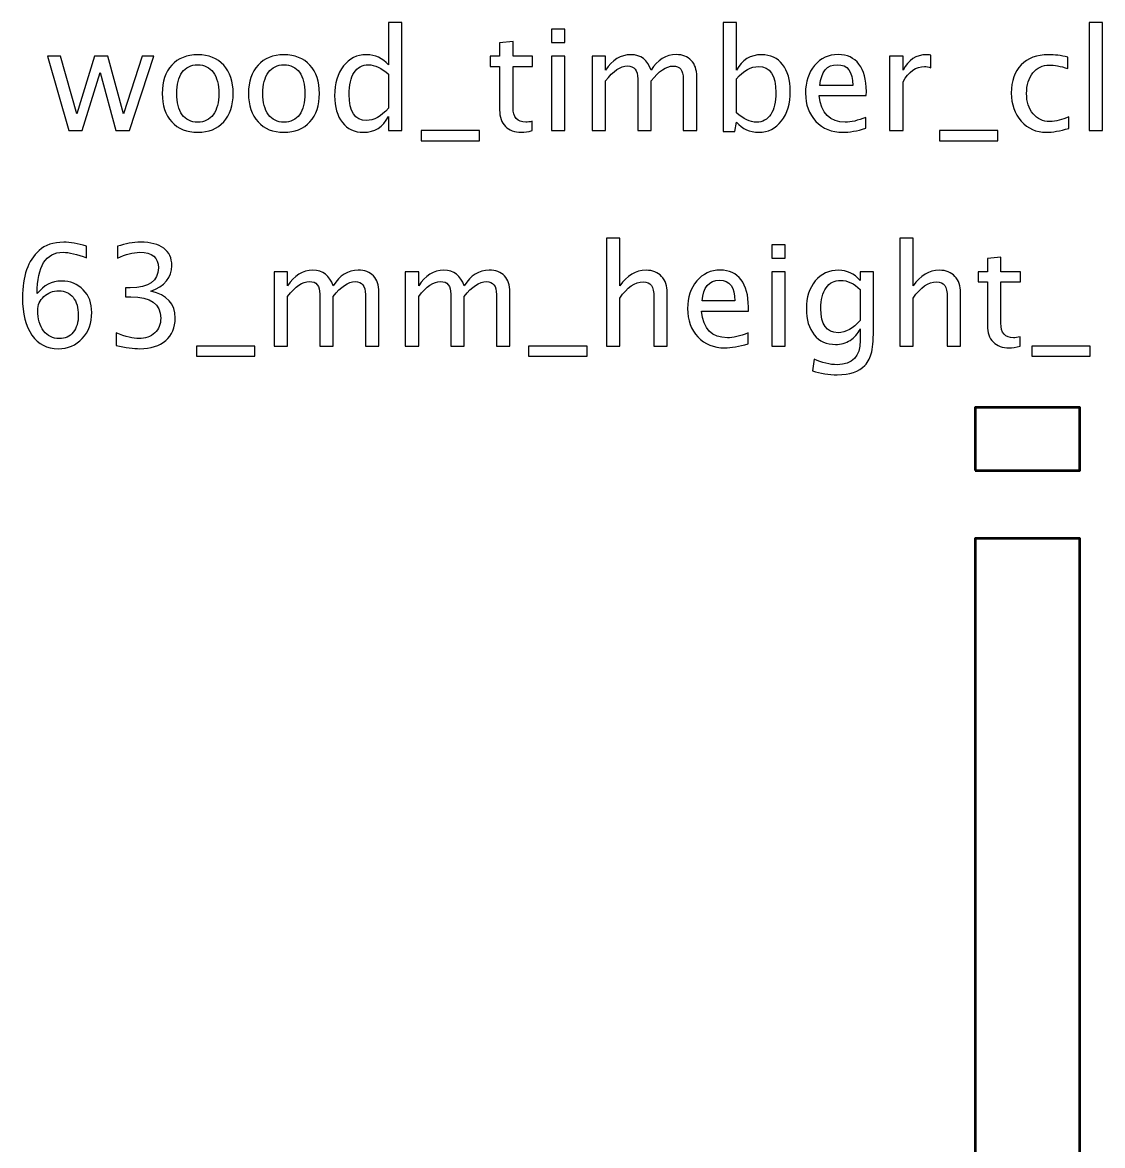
# Model space of a CAD drawing. Header units: centimetres. Extents: x -67 to 67, y -124 to 147.
# Drawn here: x -66.9 to -1.7, y 79.4 to 147.2 of the extents above; entities that cross this region are included whole.
import ezdxf

# ---------------------------------------------------------------- set-up
doc = ezdxf.new("R2010")
doc.units = ezdxf.units.CM
doc.header["$MEASUREMENT"] = 0
doc.layers.add('Layer 1', color=7, linetype='Continuous')

msp = doc.modelspace()

# ---------------------------------------------------------------- linework, layer by layer
at = {"layer": 'Layer 1', "lineweight": 53}
for points in [[(-9.375, 120.15), (-3.075, 120.15), (-3.075, 123.95), (-9.375, 123.95), (-9.375, 120.15)], [(-9.375, -123.95), (-3.075, -123.95), (-3.075, 116.05), (-9.375, 116.05), (-9.375, -123.95)]]:
    msp.add_lwpolyline(points, close=True, dxfattribs=at)
at = {"layer": 'Layer 1'}
for points, knots in [([(-44.78427, 140.67044), (-44.78427, 140.67044), (-44.78427, 141.51287), (-44.78427, 141.51287), (-44.78427, 141.51287), (-45.11588, 140.88352), (-45.61541, 140.56884), (-46.28287, 140.56884), (-46.28287, 140.56884), (-46.82473, 140.56884), (-47.25089, 140.76498), (-47.56133, 141.15868), (-47.56133, 141.15868), (-47.87178, 141.55238), (-48.027, 142.09002), (-48.027, 142.77159), (-48.027, 142.77159), (-48.027, 143.51665), (-47.85061, 144.11637), (-47.49924, 144.57075), (-47.49924, 144.57075), (-47.14647, 145.02372), (-46.68362, 145.25091), (-46.1093, 145.25091), (-46.1093, 145.25091), (-45.57731, 145.25091), (-45.13422, 145.04771), (-44.78427, 144.6399), (-44.78427, 144.6399), (-44.78427, 144.6399), (-44.78427, 147.19824), (-44.78427, 147.19824), (-44.78427, 147.19824), (-44.78427, 147.19824), (-43.97146, 147.19824), (-43.97146, 147.19824), (-43.97146, 147.19824), (-43.97146, 147.19824), (-43.97146, 140.67044), (-43.97146, 140.67044), (-43.97146, 140.67044), (-43.97146, 140.67044), (-44.78427, 140.67044), (-44.78427, 140.67044)], [0, 0, 0, 0, 0.08333333, 0.08333333, 0.08333333, 0.08333333, 0.16666667, 0.16666667, 0.16666667, 0.16666667, 0.25, 0.25, 0.25, 0.25, 0.33333333, 0.33333333, 0.33333333, 0.33333333, 0.41666667, 0.41666667, 0.41666667, 0.41666667, 0.5, 0.5, 0.5, 0.5, 0.58333333, 0.58333333, 0.58333333, 0.58333333, 0.66666667, 0.66666667, 0.66666667, 0.66666667, 0.75, 0.75, 0.75, 0.75, 0.83333333, 0.83333333, 0.83333333, 0.83333333, 1, 1, 1, 1]), ([(-24.59125, 140.61964), (-24.59125, 140.61964), (-24.59125, 147.19824), (-24.59125, 147.19824), (-24.59125, 147.19824), (-24.59125, 147.19824), (-23.77845, 147.19824), (-23.77845, 147.19824), (-23.77845, 147.19824), (-23.77845, 147.19824), (-23.77845, 144.3097), (-23.77845, 144.3097), (-23.77845, 144.3097), (-23.44543, 144.93764), (-22.94448, 145.25091), (-22.27703, 145.25091), (-22.27703, 145.25091), (-21.73657, 145.25091), (-21.31183, 145.05476), (-21.00138, 144.66106), (-21.00138, 144.66106), (-20.69094, 144.26736), (-20.53571, 143.72973), (-20.53571, 143.04816), (-20.53571, 143.04816), (-20.53571, 142.30592), (-20.7121, 141.7062), (-21.06347, 141.25182), (-21.06347, 141.25182), (-21.41484, 140.79603), (-21.87768, 140.56884), (-22.45059, 140.56884), (-22.45059, 140.56884), (-22.98258, 140.56884), (-23.42567, 140.77204), (-23.77845, 141.17985), (-23.77845, 141.17985), (-23.77845, 141.17985), (-23.87723, 140.61964), (-23.87723, 140.61964), (-23.87723, 140.61964), (-23.87723, 140.61964), (-24.59125, 140.61964), (-24.59125, 140.61964)], [0, 0, 0, 0, 0.08333333, 0.08333333, 0.08333333, 0.08333333, 0.16666667, 0.16666667, 0.16666667, 0.16666667, 0.25, 0.25, 0.25, 0.25, 0.33333333, 0.33333333, 0.33333333, 0.33333333, 0.41666667, 0.41666667, 0.41666667, 0.41666667, 0.5, 0.5, 0.5, 0.5, 0.58333333, 0.58333333, 0.58333333, 0.58333333, 0.66666667, 0.66666667, 0.66666667, 0.66666667, 0.75, 0.75, 0.75, 0.75, 0.83333333, 0.83333333, 0.83333333, 0.83333333, 1, 1, 1, 1]), ([(-2.51157, 140.67044), (-2.51157, 140.67044), (-2.51157, 147.19824), (-2.51157, 147.19824), (-2.51157, 147.19824), (-2.51157, 147.19824), (-1.69877, 147.19824), (-1.69877, 147.19824), (-1.69877, 147.19824), (-1.69877, 147.19824), (-1.69877, 140.67044), (-1.69877, 140.67044), (-1.69877, 140.67044), (-1.69877, 140.67044), (-2.51157, 140.67044), (-2.51157, 140.67044)], [0, 0, 0, 0, 0.2, 0.2, 0.2, 0.2, 0.4, 0.4, 0.4, 0.4, 0.6, 0.6, 0.6, 0.6, 1, 1, 1, 1]), ([(-34.94317, 145.97904), (-34.94317, 145.97904), (-34.94317, 146.79184), (-34.94317, 146.79184), (-34.94317, 146.79184), (-34.94317, 146.79184), (-34.13037, 146.79184), (-34.13037, 146.79184), (-34.13037, 146.79184), (-34.13037, 146.79184), (-34.13037, 145.97904), (-34.13037, 145.97904), (-34.13037, 145.97904), (-34.13037, 145.97904), (-34.94317, 145.97904), (-34.94317, 145.97904)], [0, 0, 0, 0, 0.2, 0.2, 0.2, 0.2, 0.4, 0.4, 0.4, 0.4, 0.6, 0.6, 0.6, 0.6, 1, 1, 1, 1]), ([(-36.1031, 140.67185), (-36.35428, 140.60271), (-36.573, 140.56884), (-36.75785, 140.56884), (-36.75785, 140.56884), (-37.17272, 140.56884), (-37.49587, 140.68737), (-37.72729, 140.92444), (-37.72729, 140.92444), (-37.96012, 141.16151), (-38.07583, 141.4903), (-38.07583, 141.91222), (-38.07583, 141.91222), (-38.07583, 141.91222), (-38.07583, 144.54817), (-38.07583, 144.54817), (-38.07583, 144.54817), (-38.07583, 144.54817), (-38.63746, 144.54817), (-38.63746, 144.54817), (-38.63746, 144.54817), (-38.63746, 144.54817), (-38.63746, 145.15778), (-38.63746, 145.15778), (-38.63746, 145.15778), (-38.63746, 145.15778), (-38.07583, 145.15778), (-38.07583, 145.15778), (-38.07583, 145.15778), (-38.07583, 145.15778), (-38.07583, 145.96916), (-38.07583, 145.96916), (-38.07583, 145.96916), (-38.07583, 145.96916), (-37.26303, 146.04678), (-37.26303, 146.04678), (-37.26303, 146.04678), (-37.26303, 146.04678), (-37.26303, 145.15778), (-37.26303, 145.15778), (-37.26303, 145.15778), (-37.26303, 145.15778), (-36.08617, 145.15778), (-36.08617, 145.15778), (-36.08617, 145.15778), (-36.08617, 145.15778), (-36.08617, 144.54817), (-36.08617, 144.54817), (-36.08617, 144.54817), (-36.08617, 144.54817), (-37.26303, 144.54817), (-37.26303, 144.54817), (-37.26303, 144.54817), (-37.26303, 144.54817), (-37.26303, 142.05897), (-37.26303, 142.05897), (-37.26303, 142.05897), (-37.26303, 141.47195), (-37.00762, 141.17844), (-36.49821, 141.17844), (-36.49821, 141.17844), (-36.38955, 141.17844), (-36.25832, 141.19678), (-36.1031, 141.23206), (-36.1031, 141.23206), (-36.1031, 141.23206), (-36.1031, 140.67185), (-36.1031, 140.67185)], [0, 0, 0, 0, 0.05555556, 0.05555556, 0.05555556, 0.05555556, 0.11111111, 0.11111111, 0.11111111, 0.11111111, 0.16666667, 0.16666667, 0.16666667, 0.16666667, 0.22222222, 0.22222222, 0.22222222, 0.22222222, 0.27777778, 0.27777778, 0.27777778, 0.27777778, 0.33333333, 0.33333333, 0.33333333, 0.33333333, 0.38888889, 0.38888889, 0.38888889, 0.38888889, 0.44444444, 0.44444444, 0.44444444, 0.44444444, 0.5, 0.5, 0.5, 0.5, 0.55555556, 0.55555556, 0.55555556, 0.55555556, 0.61111111, 0.61111111, 0.61111111, 0.61111111, 0.66666667, 0.66666667, 0.66666667, 0.66666667, 0.72222222, 0.72222222, 0.72222222, 0.72222222, 0.77777778, 0.77777778, 0.77777778, 0.77777778, 0.83333333, 0.83333333, 0.83333333, 0.83333333, 0.88888889, 0.88888889, 0.88888889, 0.88888889, 1, 1, 1, 1]), ([(-64.07276, 140.67044), (-64.07276, 140.67044), (-65.35969, 145.15778), (-65.35969, 145.15778), (-65.35969, 145.15778), (-65.35969, 145.15778), (-64.56665, 145.15778), (-64.56665, 145.15778), (-64.56665, 145.15778), (-64.56665, 145.15778), (-63.58028, 141.67374), (-63.58028, 141.67374), (-63.58028, 141.67374), (-63.58028, 141.67374), (-62.5163, 145.15778), (-62.5163, 145.15778), (-62.5163, 145.15778), (-62.5163, 145.15778), (-61.7035, 145.15778), (-61.7035, 145.15778), (-61.7035, 145.15778), (-61.7035, 145.15778), (-60.76793, 141.67938), (-60.76793, 141.67938), (-60.76793, 141.67938), (-60.76793, 141.67938), (-59.63622, 145.15778), (-59.63622, 145.15778), (-59.63622, 145.15778), (-59.63622, 145.15778), (-58.94195, 145.15778), (-58.94195, 145.15778), (-58.94195, 145.15778), (-58.94195, 145.15778), (-60.40669, 140.67044), (-60.40669, 140.67044), (-60.40669, 140.67044), (-60.40669, 140.67044), (-61.21949, 140.67044), (-61.21949, 140.67044), (-61.21949, 140.67044), (-61.21949, 140.67044), (-62.18187, 144.17), (-62.18187, 144.17), (-62.18187, 144.17), (-62.18187, 144.17), (-63.25996, 140.67044), (-63.25996, 140.67044), (-63.25996, 140.67044), (-63.25996, 140.67044), (-64.07276, 140.67044), (-64.07276, 140.67044)], [0, 0, 0, 0, 0.07142857, 0.07142857, 0.07142857, 0.07142857, 0.14285714, 0.14285714, 0.14285714, 0.14285714, 0.21428571, 0.21428571, 0.21428571, 0.21428571, 0.28571429, 0.28571429, 0.28571429, 0.28571429, 0.35714286, 0.35714286, 0.35714286, 0.35714286, 0.42857143, 0.42857143, 0.42857143, 0.42857143, 0.5, 0.5, 0.5, 0.5, 0.57142857, 0.57142857, 0.57142857, 0.57142857, 0.64285714, 0.64285714, 0.64285714, 0.64285714, 0.71428571, 0.71428571, 0.71428571, 0.71428571, 0.78571429, 0.78571429, 0.78571429, 0.78571429, 0.85714286, 0.85714286, 0.85714286, 0.85714286, 1, 1, 1, 1]), ([(-56.28765, 140.56884), (-56.94664, 140.56884), (-57.46875, 140.7791), (-57.85258, 141.19961), (-57.85258, 141.19961), (-58.23781, 141.62012), (-58.42972, 142.19162), (-58.42972, 142.9127), (-58.42972, 142.9127), (-58.42972, 143.63236), (-58.23781, 144.20245), (-57.85258, 144.62155), (-57.85258, 144.62155), (-57.46875, 145.04065), (-56.94664, 145.25091), (-56.28765, 145.25091), (-56.28765, 145.25091), (-55.62866, 145.25091), (-55.10655, 145.04065), (-54.72273, 144.62155), (-54.72273, 144.62155), (-54.3375, 144.20245), (-54.14558, 143.63236), (-54.14558, 142.9127), (-54.14558, 142.9127), (-54.14558, 142.19162), (-54.3375, 141.62012), (-54.72273, 141.19961), (-54.72273, 141.19961), (-55.10655, 140.7791), (-55.62866, 140.56884), (-56.28765, 140.56884)], [0, 0, 0, 0, 0.11111111, 0.11111111, 0.11111111, 0.11111111, 0.22222222, 0.22222222, 0.22222222, 0.22222222, 0.33333333, 0.33333333, 0.33333333, 0.33333333, 0.44444444, 0.44444444, 0.44444444, 0.44444444, 0.55555556, 0.55555556, 0.55555556, 0.55555556, 0.66666667, 0.66666667, 0.66666667, 0.66666667, 0.77777778, 0.77777778, 0.77777778, 0.77777778, 1, 1, 1, 1]), ([(-51.08629, 140.56884), (-51.74528, 140.56884), (-52.26739, 140.7791), (-52.65122, 141.19961), (-52.65122, 141.19961), (-53.03645, 141.62012), (-53.22836, 142.19162), (-53.22836, 142.9127), (-53.22836, 142.9127), (-53.22836, 143.63236), (-53.03645, 144.20245), (-52.65122, 144.62155), (-52.65122, 144.62155), (-52.26739, 145.04065), (-51.74528, 145.25091), (-51.08629, 145.25091), (-51.08629, 145.25091), (-50.4273, 145.25091), (-49.90519, 145.04065), (-49.52137, 144.62155), (-49.52137, 144.62155), (-49.13614, 144.20245), (-48.94422, 143.63236), (-48.94422, 142.9127), (-48.94422, 142.9127), (-48.94422, 142.19162), (-49.13614, 141.62012), (-49.52137, 141.19961), (-49.52137, 141.19961), (-49.90519, 140.7791), (-50.4273, 140.56884), (-51.08629, 140.56884)], [0, 0, 0, 0, 0.11111111, 0.11111111, 0.11111111, 0.11111111, 0.22222222, 0.22222222, 0.22222222, 0.22222222, 0.33333333, 0.33333333, 0.33333333, 0.33333333, 0.44444444, 0.44444444, 0.44444444, 0.44444444, 0.55555556, 0.55555556, 0.55555556, 0.55555556, 0.66666667, 0.66666667, 0.66666667, 0.66666667, 0.77777778, 0.77777778, 0.77777778, 0.77777778, 1, 1, 1, 1]), ([(-34.94317, 140.67044), (-34.94317, 140.67044), (-34.94317, 145.15778), (-34.94317, 145.15778), (-34.94317, 145.15778), (-34.94317, 145.15778), (-34.13037, 145.15778), (-34.13037, 145.15778), (-34.13037, 145.15778), (-34.13037, 145.15778), (-34.13037, 140.67044), (-34.13037, 140.67044), (-34.13037, 140.67044), (-34.13037, 140.67044), (-34.94317, 140.67044), (-34.94317, 140.67044)], [0, 0, 0, 0, 0.2, 0.2, 0.2, 0.2, 0.4, 0.4, 0.4, 0.4, 0.6, 0.6, 0.6, 0.6, 1, 1, 1, 1]), ([(-32.4963, 140.67044), (-32.4963, 140.67044), (-32.4963, 145.15778), (-32.4963, 145.15778), (-32.4963, 145.15778), (-32.4963, 145.15778), (-31.6835, 145.15778), (-31.6835, 145.15778), (-31.6835, 145.15778), (-31.6835, 145.15778), (-31.6835, 144.3097), (-31.6835, 144.3097), (-31.6835, 144.3097), (-31.28698, 144.93764), (-30.77898, 145.25091), (-30.15668, 145.25091), (-30.15668, 145.25091), (-29.55695, 145.25091), (-29.14914, 144.93764), (-28.93183, 144.3097), (-28.93183, 144.3097), (-28.5466, 144.94329), (-28.04424, 145.25938), (-27.42759, 145.25938), (-27.42759, 145.25938), (-27.03389, 145.25938), (-26.72768, 145.14366), (-26.50895, 144.91083), (-26.50895, 144.91083), (-26.29023, 144.678), (-26.18016, 144.35203), (-26.18016, 143.93293), (-26.18016, 143.93293), (-26.18016, 143.93293), (-26.18016, 140.67044), (-26.18016, 140.67044), (-26.18016, 140.67044), (-26.18016, 140.67044), (-26.99296, 140.67044), (-26.99296, 140.67044), (-26.99296, 140.67044), (-26.99296, 140.67044), (-26.99296, 143.79887), (-26.99296, 143.79887), (-26.99296, 143.79887), (-26.99296, 144.3097), (-27.19616, 144.56511), (-27.60256, 144.56511), (-27.60256, 144.56511), (-28.02449, 144.56511), (-28.46758, 144.26736), (-28.93183, 143.67046), (-28.93183, 143.67046), (-28.93183, 143.67046), (-28.93183, 140.67044), (-28.93183, 140.67044), (-28.93183, 140.67044), (-28.93183, 140.67044), (-29.74463, 140.67044), (-29.74463, 140.67044), (-29.74463, 140.67044), (-29.74463, 140.67044), (-29.74463, 143.8017), (-29.74463, 143.8017), (-29.74463, 143.8017), (-29.74463, 144.31675), (-29.95065, 144.57357), (-30.36411, 144.57357), (-30.36411, 144.57357), (-30.77474, 144.57357), (-31.21501, 144.27442), (-31.6835, 143.6747), (-31.6835, 143.6747), (-31.6835, 143.6747), (-31.6835, 140.67044), (-31.6835, 140.67044), (-31.6835, 140.67044), (-31.6835, 140.67044), (-32.4963, 140.67044), (-32.4963, 140.67044)], [0, 0, 0, 0, 0.04761905, 0.04761905, 0.04761905, 0.04761905, 0.0952381, 0.0952381, 0.0952381, 0.0952381, 0.14285714, 0.14285714, 0.14285714, 0.14285714, 0.19047619, 0.19047619, 0.19047619, 0.19047619, 0.23809524, 0.23809524, 0.23809524, 0.23809524, 0.28571429, 0.28571429, 0.28571429, 0.28571429, 0.33333333, 0.33333333, 0.33333333, 0.33333333, 0.38095238, 0.38095238, 0.38095238, 0.38095238, 0.42857143, 0.42857143, 0.42857143, 0.42857143, 0.47619048, 0.47619048, 0.47619048, 0.47619048, 0.52380952, 0.52380952, 0.52380952, 0.52380952, 0.57142857, 0.57142857, 0.57142857, 0.57142857, 0.61904762, 0.61904762, 0.61904762, 0.61904762, 0.66666667, 0.66666667, 0.66666667, 0.66666667, 0.71428571, 0.71428571, 0.71428571, 0.71428571, 0.76190476, 0.76190476, 0.76190476, 0.76190476, 0.80952381, 0.80952381, 0.80952381, 0.80952381, 0.85714286, 0.85714286, 0.85714286, 0.85714286, 0.9047619, 0.9047619, 0.9047619, 0.9047619, 1, 1, 1, 1]), ([(-15.96936, 140.81437), (-16.51546, 140.65068), (-16.98253, 140.56884), (-17.372, 140.56884), (-17.372, 140.56884), (-18.03663, 140.56884), (-18.57709, 140.78897), (-18.99337, 141.22783), (-18.99337, 141.22783), (-19.40965, 141.66668), (-19.61849, 142.23536), (-19.61849, 142.93527), (-19.61849, 142.93527), (-19.61849, 143.61402), (-19.43505, 144.17141), (-19.06675, 144.60744), (-19.06675, 144.60744), (-18.69845, 145.04206), (-18.22713, 145.25938), (-17.65281, 145.25938), (-17.65281, 145.25938), (-17.10953, 145.25938), (-16.68902, 145.06605), (-16.39269, 144.67941), (-16.39269, 144.67941), (-16.09636, 144.29276), (-15.94819, 143.74525), (-15.94819, 143.03546), (-15.94819, 143.03546), (-15.94819, 143.03546), (-15.95242, 142.78711), (-15.95242, 142.78711), (-15.95242, 142.78711), (-15.95242, 142.78711), (-18.78876, 142.78711), (-18.78876, 142.78711), (-18.78876, 142.78711), (-18.67022, 141.71466), (-18.1467, 141.17844), (-17.2196, 141.17844), (-17.2196, 141.17844), (-16.87952, 141.17844), (-16.46324, 141.2744), (-15.96936, 141.46631), (-15.96936, 141.46631), (-15.96936, 141.46631), (-15.96936, 140.81437), (-15.96936, 140.81437)], [0, 0, 0, 0, 0.07692308, 0.07692308, 0.07692308, 0.07692308, 0.15384615, 0.15384615, 0.15384615, 0.15384615, 0.23076923, 0.23076923, 0.23076923, 0.23076923, 0.30769231, 0.30769231, 0.30769231, 0.30769231, 0.38461538, 0.38461538, 0.38461538, 0.38461538, 0.46153846, 0.46153846, 0.46153846, 0.46153846, 0.53846154, 0.53846154, 0.53846154, 0.53846154, 0.61538462, 0.61538462, 0.61538462, 0.61538462, 0.69230769, 0.69230769, 0.69230769, 0.69230769, 0.76923077, 0.76923077, 0.76923077, 0.76923077, 0.84615385, 0.84615385, 0.84615385, 0.84615385, 1, 1, 1, 1]), ([(-14.54554, 140.67044), (-14.54554, 140.67044), (-14.54554, 145.15778), (-14.54554, 145.15778), (-14.54554, 145.15778), (-14.54554, 145.15778), (-13.73274, 145.15778), (-13.73274, 145.15778), (-13.73274, 145.15778), (-13.73274, 145.15778), (-13.73274, 144.3097), (-13.73274, 144.3097), (-13.73274, 144.3097), (-13.40959, 144.93764), (-12.94111, 145.25091), (-12.32586, 145.25091), (-12.32586, 145.25091), (-12.24261, 145.25091), (-12.15512, 145.24385), (-12.06481, 145.22974), (-12.06481, 145.22974), (-12.06481, 145.22974), (-12.06481, 144.46915), (-12.06481, 144.46915), (-12.06481, 144.46915), (-12.20592, 144.51572), (-12.33009, 144.53971), (-12.43734, 144.53971), (-12.43734, 144.53971), (-12.95381, 144.53971), (-13.38561, 144.23491), (-13.73274, 143.6239), (-13.73274, 143.6239), (-13.73274, 143.6239), (-13.73274, 140.67044), (-13.73274, 140.67044), (-13.73274, 140.67044), (-13.73274, 140.67044), (-14.54554, 140.67044), (-14.54554, 140.67044)], [0, 0, 0, 0, 0.09090909, 0.09090909, 0.09090909, 0.09090909, 0.18181818, 0.18181818, 0.18181818, 0.18181818, 0.27272727, 0.27272727, 0.27272727, 0.27272727, 0.36363636, 0.36363636, 0.36363636, 0.36363636, 0.45454545, 0.45454545, 0.45454545, 0.45454545, 0.54545455, 0.54545455, 0.54545455, 0.54545455, 0.63636364, 0.63636364, 0.63636364, 0.63636364, 0.72727273, 0.72727273, 0.72727273, 0.72727273, 0.81818182, 0.81818182, 0.81818182, 0.81818182, 1, 1, 1, 1]), ([(-3.73219, 140.80591), (-4.25853, 140.64786), (-4.71291, 140.56884), (-5.09532, 140.56884), (-5.09532, 140.56884), (-5.7021, 140.56884), (-6.20445, 140.79321), (-6.6038, 141.24053), (-6.6038, 141.24053), (-7.00314, 141.68926), (-7.20352, 142.25512), (-7.20352, 142.93669), (-7.20352, 142.93669), (-7.20352, 143.66482), (-7.00596, 144.2335), (-6.61085, 144.6399), (-6.61085, 144.6399), (-6.21574, 145.04771), (-5.664, 145.25091), (-4.95562, 145.25091), (-4.95562, 145.25091), (-4.60707, 145.25091), (-4.21479, 145.20293), (-3.78299, 145.10698), (-3.78299, 145.10698), (-3.78299, 145.10698), (-3.78299, 144.42117), (-3.78299, 144.42117), (-3.78299, 144.42117), (-4.2416, 144.55664), (-4.61554, 144.62437), (-4.90341, 144.62437), (-4.90341, 144.62437), (-5.3211, 144.62437), (-5.65553, 144.46774), (-5.9053, 144.15589), (-5.9053, 144.15589), (-6.15506, 143.84403), (-6.28065, 143.42775), (-6.28065, 142.90846), (-6.28065, 142.90846), (-6.28065, 142.4047), (-6.15083, 141.9983), (-5.8926, 141.68644), (-5.8926, 141.68644), (-5.63436, 141.376), (-5.29711, 141.22077), (-4.87801, 141.22077), (-4.87801, 141.22077), (-4.50689, 141.22077), (-4.12589, 141.31673), (-3.73219, 141.50864), (-3.73219, 141.50864), (-3.73219, 141.50864), (-3.73219, 140.80591), (-3.73219, 140.80591)], [0, 0, 0, 0, 0.06666667, 0.06666667, 0.06666667, 0.06666667, 0.13333333, 0.13333333, 0.13333333, 0.13333333, 0.2, 0.2, 0.2, 0.2, 0.26666667, 0.26666667, 0.26666667, 0.26666667, 0.33333333, 0.33333333, 0.33333333, 0.33333333, 0.4, 0.4, 0.4, 0.4, 0.46666667, 0.46666667, 0.46666667, 0.46666667, 0.53333333, 0.53333333, 0.53333333, 0.53333333, 0.6, 0.6, 0.6, 0.6, 0.66666667, 0.66666667, 0.66666667, 0.66666667, 0.73333333, 0.73333333, 0.73333333, 0.73333333, 0.8, 0.8, 0.8, 0.8, 0.86666667, 0.86666667, 0.86666667, 0.86666667, 1, 1, 1, 1]), ([(-56.28906, 141.17844), (-55.8869, 141.17844), (-55.57363, 141.32943), (-55.35067, 141.63282), (-55.35067, 141.63282), (-55.12913, 141.9348), (-55.01765, 142.36236), (-55.01765, 142.9127), (-55.01765, 142.9127), (-55.01765, 143.46162), (-55.12913, 143.88777), (-55.35067, 144.18975), (-55.35067, 144.18975), (-55.57363, 144.49032), (-55.8869, 144.64131), (-56.28906, 144.64131), (-56.28906, 144.64131), (-56.69264, 144.64131), (-57.00591, 144.49032), (-57.22604, 144.18975), (-57.22604, 144.18975), (-57.44759, 143.88777), (-57.55765, 143.46162), (-57.55765, 142.9127), (-57.55765, 142.9127), (-57.55765, 142.36236), (-57.44759, 141.9348), (-57.22604, 141.63282), (-57.22604, 141.63282), (-57.00591, 141.32943), (-56.69264, 141.17844), (-56.28906, 141.17844)], [0, 0, 0, 0, 0.11111111, 0.11111111, 0.11111111, 0.11111111, 0.22222222, 0.22222222, 0.22222222, 0.22222222, 0.33333333, 0.33333333, 0.33333333, 0.33333333, 0.44444444, 0.44444444, 0.44444444, 0.44444444, 0.55555556, 0.55555556, 0.55555556, 0.55555556, 0.66666667, 0.66666667, 0.66666667, 0.66666667, 0.77777778, 0.77777778, 0.77777778, 0.77777778, 1, 1, 1, 1]), ([(-51.0877, 141.17844), (-50.68554, 141.17844), (-50.37227, 141.32943), (-50.14931, 141.63282), (-50.14931, 141.63282), (-49.92777, 141.9348), (-49.81629, 142.36236), (-49.81629, 142.9127), (-49.81629, 142.9127), (-49.81629, 143.46162), (-49.92777, 143.88777), (-50.14931, 144.18975), (-50.14931, 144.18975), (-50.37227, 144.49032), (-50.68554, 144.64131), (-51.0877, 144.64131), (-51.0877, 144.64131), (-51.49128, 144.64131), (-51.80455, 144.49032), (-52.02468, 144.18975), (-52.02468, 144.18975), (-52.24623, 143.88777), (-52.35629, 143.46162), (-52.35629, 142.9127), (-52.35629, 142.9127), (-52.35629, 142.36236), (-52.24623, 141.9348), (-52.02468, 141.63282), (-52.02468, 141.63282), (-51.80455, 141.32943), (-51.49128, 141.17844), (-51.0877, 141.17844)], [0, 0, 0, 0, 0.11111111, 0.11111111, 0.11111111, 0.11111111, 0.22222222, 0.22222222, 0.22222222, 0.22222222, 0.33333333, 0.33333333, 0.33333333, 0.33333333, 0.44444444, 0.44444444, 0.44444444, 0.44444444, 0.55555556, 0.55555556, 0.55555556, 0.55555556, 0.66666667, 0.66666667, 0.66666667, 0.66666667, 0.77777778, 0.77777778, 0.77777778, 0.77777778, 1, 1, 1, 1]), ([(-44.78427, 144.08392), (-45.20619, 144.45504), (-45.60553, 144.64131), (-45.98371, 144.64131), (-45.98371, 144.64131), (-46.35624, 144.64131), (-46.64411, 144.48609), (-46.84872, 144.17423), (-46.84872, 144.17423), (-47.05333, 143.86379), (-47.15493, 143.42352), (-47.15493, 142.85343), (-47.15493, 142.85343), (-47.15493, 141.80497), (-46.8078, 141.28004), (-46.11212, 141.28004), (-46.11212, 141.28004), (-45.66057, 141.28004), (-45.21748, 141.52698), (-44.78427, 142.01946), (-44.78427, 142.01946), (-44.78427, 142.01946), (-44.78427, 144.08392), (-44.78427, 144.08392)], [0, 0, 0, 0, 0.14285714, 0.14285714, 0.14285714, 0.14285714, 0.28571429, 0.28571429, 0.28571429, 0.28571429, 0.42857143, 0.42857143, 0.42857143, 0.42857143, 0.57142857, 0.57142857, 0.57142857, 0.57142857, 0.71428571, 0.71428571, 0.71428571, 0.71428571, 1, 1, 1, 1]), ([(-23.77845, 141.74006), (-23.35935, 141.36612), (-22.96, 141.17844), (-22.58042, 141.17844), (-22.58042, 141.17844), (-22.20647, 141.17844), (-21.91719, 141.33507), (-21.71399, 141.64693), (-21.71399, 141.64693), (-21.50938, 141.95878), (-21.40778, 142.39764), (-21.40778, 142.96491), (-21.40778, 142.96491), (-21.40778, 144.01477), (-21.75492, 144.53971), (-22.44918, 144.53971), (-22.44918, 144.53971), (-22.90356, 144.53971), (-23.34665, 144.29417), (-23.77845, 143.8017), (-23.77845, 143.8017), (-23.77845, 143.8017), (-23.77845, 141.74006), (-23.77845, 141.74006)], [0, 0, 0, 0, 0.14285714, 0.14285714, 0.14285714, 0.14285714, 0.28571429, 0.28571429, 0.28571429, 0.28571429, 0.42857143, 0.42857143, 0.42857143, 0.42857143, 0.57142857, 0.57142857, 0.57142857, 0.57142857, 0.71428571, 0.71428571, 0.71428571, 0.71428571, 1, 1, 1, 1]), ([(-18.74642, 143.39671), (-18.74642, 143.39671), (-16.76522, 143.39671), (-16.76522, 143.39671), (-16.76522, 143.39671), (-16.76522, 144.23209), (-17.07708, 144.64977), (-17.69938, 144.64977), (-17.69938, 144.64977), (-18.32591, 144.64977), (-18.67446, 144.23209), (-18.74642, 143.39671)], [0, 0, 0, 0, 0.25, 0.25, 0.25, 0.25, 0.5, 0.5, 0.5, 0.5, 1, 1, 1, 1]), ([(-42.80024, 140.06084), (-42.80024, 140.06084), (-42.80024, 140.67044), (-42.80024, 140.67044), (-42.80024, 140.67044), (-42.80024, 140.67044), (-39.27811, 140.67044), (-39.27811, 140.67044), (-39.27811, 140.67044), (-39.27811, 140.67044), (-39.27811, 140.06084), (-39.27811, 140.06084), (-39.27811, 140.06084), (-39.27811, 140.06084), (-42.80024, 140.06084), (-42.80024, 140.06084)], [0, 0, 0, 0, 0.2, 0.2, 0.2, 0.2, 0.4, 0.4, 0.4, 0.4, 0.6, 0.6, 0.6, 0.6, 1, 1, 1, 1]), ([(-11.53846, 140.06084), (-11.53846, 140.06084), (-11.53846, 140.67044), (-11.53846, 140.67044), (-11.53846, 140.67044), (-11.53846, 140.67044), (-8.01633, 140.67044), (-8.01633, 140.67044), (-8.01633, 140.67044), (-8.01633, 140.67044), (-8.01633, 140.06084), (-8.01633, 140.06084), (-8.01633, 140.06084), (-8.01633, 140.06084), (-11.53846, 140.06084), (-11.53846, 140.06084)], [0, 0, 0, 0, 0.2, 0.2, 0.2, 0.2, 0.4, 0.4, 0.4, 0.4, 0.6, 0.6, 0.6, 0.6, 1, 1, 1, 1]), ([(-65.97281, 130.83218), (-65.58335, 131.33595), (-65.09369, 131.58853), (-64.50385, 131.58853), (-64.50385, 131.58853), (-63.96903, 131.58853), (-63.53159, 131.41215), (-63.1901, 131.05796), (-63.1901, 131.05796), (-62.85002, 130.70377), (-62.67928, 130.24939), (-62.67928, 129.69482), (-62.67928, 129.69482), (-62.67928, 129.05841), (-62.86978, 128.53489), (-63.25219, 128.12426), (-63.25219, 128.12426), (-63.6346, 127.71362), (-64.12002, 127.5076), (-64.71128, 127.5076), (-64.71128, 127.5076), (-65.38297, 127.5076), (-65.91072, 127.77994), (-66.29031, 128.32322), (-66.29031, 128.32322), (-66.67131, 128.86791), (-66.86181, 129.62145), (-66.86181, 130.58241), (-66.86181, 130.58241), (-66.86181, 131.87781), (-66.52879, 132.82749), (-65.86416, 133.43427), (-65.86416, 133.43427), (-65.50291, 133.76729), (-65.00338, 133.9338), (-64.36697, 133.9338), (-64.36697, 133.9338), (-63.99726, 133.9338), (-63.53865, 133.8576), (-62.99254, 133.7052), (-62.99254, 133.7052), (-62.99254, 133.7052), (-62.99254, 132.994), (-62.99254, 132.994), (-62.99254, 132.994), (-63.56969, 133.21414), (-64.04382, 133.3242), (-64.41636, 133.3242), (-64.41636, 133.3242), (-65.45352, 133.3242), (-65.97281, 132.49306), (-65.97281, 130.83218)], [0, 0, 0, 0, 0.07142857, 0.07142857, 0.07142857, 0.07142857, 0.14285714, 0.14285714, 0.14285714, 0.14285714, 0.21428571, 0.21428571, 0.21428571, 0.21428571, 0.28571429, 0.28571429, 0.28571429, 0.28571429, 0.35714286, 0.35714286, 0.35714286, 0.35714286, 0.42857143, 0.42857143, 0.42857143, 0.42857143, 0.5, 0.5, 0.5, 0.5, 0.57142857, 0.57142857, 0.57142857, 0.57142857, 0.64285714, 0.64285714, 0.64285714, 0.64285714, 0.71428571, 0.71428571, 0.71428571, 0.71428571, 0.78571429, 0.78571429, 0.78571429, 0.78571429, 0.85714286, 0.85714286, 0.85714286, 0.85714286, 1, 1, 1, 1]), ([(-61.21172, 127.70233), (-61.21172, 127.70233), (-61.21172, 128.46433), (-61.21172, 128.46433), (-61.21172, 128.46433), (-60.63034, 128.23291), (-60.17455, 128.1172), (-59.84012, 128.1172), (-59.84012, 128.1172), (-59.44642, 128.1172), (-59.12892, 128.23009), (-58.8848, 128.45728), (-58.8848, 128.45728), (-58.64067, 128.68447), (-58.51932, 128.9808), (-58.51932, 129.34487), (-58.51932, 129.34487), (-58.51932, 130.20847), (-59.12045, 130.64027), (-60.32272, 130.64027), (-60.32272, 130.64027), (-60.32272, 130.64027), (-60.64445, 130.64027), (-60.64445, 130.64027), (-60.64445, 130.64027), (-60.64445, 130.64027), (-60.64445, 131.18637), (-60.64445, 131.18637), (-60.64445, 131.18637), (-60.64445, 131.18637), (-60.35941, 131.1906), (-60.35941, 131.1906), (-60.35941, 131.1906), (-59.22911, 131.1906), (-58.66325, 131.58853), (-58.66325, 132.38581), (-58.66325, 132.38581), (-58.66325, 133.01094), (-59.03861, 133.3242), (-59.78791, 133.3242), (-59.78791, 133.3242), (-60.19007, 133.3242), (-60.63599, 133.20849), (-61.12705, 132.97707), (-61.12705, 132.97707), (-61.12705, 132.97707), (-61.12705, 133.68827), (-61.12705, 133.68827), (-61.12705, 133.68827), (-60.64586, 133.85196), (-60.18161, 133.9338), (-59.7357, 133.9338), (-59.7357, 133.9338), (-59.12892, 133.9338), (-58.66184, 133.81245), (-58.33729, 133.56974), (-58.33729, 133.56974), (-58.01273, 133.32844), (-57.85045, 132.97707), (-57.85045, 132.51705), (-57.85045, 132.51705), (-57.85045, 131.79879), (-58.2752, 131.28656), (-59.1261, 130.98176), (-59.1261, 130.98176), (-58.13973, 130.75175), (-57.64725, 130.21129), (-57.64725, 129.35757), (-57.64725, 129.35757), (-57.64725, 128.78183), (-57.83775, 128.32887), (-58.21734, 128.00008), (-58.21734, 128.00008), (-58.59693, 127.67129), (-59.11904, 127.5076), (-59.78226, 127.5076), (-59.78226, 127.5076), (-60.16044, 127.5076), (-60.63599, 127.57251), (-61.21172, 127.70233)], [0, 0, 0, 0, 0.04761905, 0.04761905, 0.04761905, 0.04761905, 0.0952381, 0.0952381, 0.0952381, 0.0952381, 0.14285714, 0.14285714, 0.14285714, 0.14285714, 0.19047619, 0.19047619, 0.19047619, 0.19047619, 0.23809524, 0.23809524, 0.23809524, 0.23809524, 0.28571429, 0.28571429, 0.28571429, 0.28571429, 0.33333333, 0.33333333, 0.33333333, 0.33333333, 0.38095238, 0.38095238, 0.38095238, 0.38095238, 0.42857143, 0.42857143, 0.42857143, 0.42857143, 0.47619048, 0.47619048, 0.47619048, 0.47619048, 0.52380952, 0.52380952, 0.52380952, 0.52380952, 0.57142857, 0.57142857, 0.57142857, 0.57142857, 0.61904762, 0.61904762, 0.61904762, 0.61904762, 0.66666667, 0.66666667, 0.66666667, 0.66666667, 0.71428571, 0.71428571, 0.71428571, 0.71428571, 0.76190476, 0.76190476, 0.76190476, 0.76190476, 0.80952381, 0.80952381, 0.80952381, 0.80952381, 0.85714286, 0.85714286, 0.85714286, 0.85714286, 0.9047619, 0.9047619, 0.9047619, 0.9047619, 1, 1, 1, 1]), ([(-31.63198, 127.66), (-31.63198, 127.66), (-31.63198, 134.1878), (-31.63198, 134.1878), (-31.63198, 134.1878), (-31.63198, 134.1878), (-30.81918, 134.1878), (-30.81918, 134.1878), (-30.81918, 134.1878), (-30.81918, 134.1878), (-30.81918, 131.29926), (-30.81918, 131.29926), (-30.81918, 131.29926), (-30.38879, 131.9272), (-29.86103, 132.24047), (-29.23732, 132.24047), (-29.23732, 132.24047), (-28.84503, 132.24047), (-28.53318, 132.1177), (-28.30317, 131.87076), (-28.30317, 131.87076), (-28.07316, 131.62522), (-27.95744, 131.29361), (-27.95744, 130.87875), (-27.95744, 130.87875), (-27.95744, 130.87875), (-27.95744, 127.66), (-27.95744, 127.66), (-27.95744, 127.66), (-27.95744, 127.66), (-28.77025, 127.66), (-28.77025, 127.66), (-28.77025, 127.66), (-28.77025, 127.66), (-28.77025, 130.61346), (-28.77025, 130.61346), (-28.77025, 130.61346), (-28.77025, 130.94648), (-28.81963, 131.18355), (-28.917, 131.32466), (-28.917, 131.32466), (-29.01578, 131.46718), (-29.17806, 131.53773), (-29.40525, 131.53773), (-29.40525, 131.53773), (-29.90478, 131.53773), (-30.37609, 131.21177), (-30.81918, 130.55983), (-30.81918, 130.55983), (-30.81918, 130.55983), (-30.81918, 127.66), (-30.81918, 127.66), (-30.81918, 127.66), (-30.81918, 127.66), (-31.63198, 127.66), (-31.63198, 127.66)], [0, 0, 0, 0, 0.06666667, 0.06666667, 0.06666667, 0.06666667, 0.13333333, 0.13333333, 0.13333333, 0.13333333, 0.2, 0.2, 0.2, 0.2, 0.26666667, 0.26666667, 0.26666667, 0.26666667, 0.33333333, 0.33333333, 0.33333333, 0.33333333, 0.4, 0.4, 0.4, 0.4, 0.46666667, 0.46666667, 0.46666667, 0.46666667, 0.53333333, 0.53333333, 0.53333333, 0.53333333, 0.6, 0.6, 0.6, 0.6, 0.66666667, 0.66666667, 0.66666667, 0.66666667, 0.73333333, 0.73333333, 0.73333333, 0.73333333, 0.8, 0.8, 0.8, 0.8, 0.86666667, 0.86666667, 0.86666667, 0.86666667, 1, 1, 1, 1]), ([(-21.65965, 132.9686), (-21.65965, 132.9686), (-21.65965, 133.7814), (-21.65965, 133.7814), (-21.65965, 133.7814), (-21.65965, 133.7814), (-20.84685, 133.7814), (-20.84685, 133.7814), (-20.84685, 133.7814), (-20.84685, 133.7814), (-20.84685, 132.9686), (-20.84685, 132.9686), (-20.84685, 132.9686), (-20.84685, 132.9686), (-21.65965, 132.9686), (-21.65965, 132.9686)], [0, 0, 0, 0, 0.2, 0.2, 0.2, 0.2, 0.4, 0.4, 0.4, 0.4, 0.6, 0.6, 0.6, 0.6, 1, 1, 1, 1]), ([(-13.93381, 127.66), (-13.93381, 127.66), (-13.93381, 134.1878), (-13.93381, 134.1878), (-13.93381, 134.1878), (-13.93381, 134.1878), (-13.12101, 134.1878), (-13.12101, 134.1878), (-13.12101, 134.1878), (-13.12101, 134.1878), (-13.12101, 131.29926), (-13.12101, 131.29926), (-13.12101, 131.29926), (-12.69062, 131.9272), (-12.16286, 132.24047), (-11.53915, 132.24047), (-11.53915, 132.24047), (-11.14686, 132.24047), (-10.83501, 132.1177), (-10.605, 131.87076), (-10.605, 131.87076), (-10.37499, 131.62522), (-10.25927, 131.29361), (-10.25927, 130.87875), (-10.25927, 130.87875), (-10.25927, 130.87875), (-10.25927, 127.66), (-10.25927, 127.66), (-10.25927, 127.66), (-10.25927, 127.66), (-11.07208, 127.66), (-11.07208, 127.66), (-11.07208, 127.66), (-11.07208, 127.66), (-11.07208, 130.61346), (-11.07208, 130.61346), (-11.07208, 130.61346), (-11.07208, 130.94648), (-11.12146, 131.18355), (-11.21883, 131.32466), (-11.21883, 131.32466), (-11.31761, 131.46718), (-11.47989, 131.53773), (-11.70708, 131.53773), (-11.70708, 131.53773), (-12.20661, 131.53773), (-12.67792, 131.21177), (-13.12101, 130.55983), (-13.12101, 130.55983), (-13.12101, 130.55983), (-13.12101, 127.66), (-13.12101, 127.66), (-13.12101, 127.66), (-13.12101, 127.66), (-13.93381, 127.66), (-13.93381, 127.66)], [0, 0, 0, 0, 0.06666667, 0.06666667, 0.06666667, 0.06666667, 0.13333333, 0.13333333, 0.13333333, 0.13333333, 0.2, 0.2, 0.2, 0.2, 0.26666667, 0.26666667, 0.26666667, 0.26666667, 0.33333333, 0.33333333, 0.33333333, 0.33333333, 0.4, 0.4, 0.4, 0.4, 0.46666667, 0.46666667, 0.46666667, 0.46666667, 0.53333333, 0.53333333, 0.53333333, 0.53333333, 0.6, 0.6, 0.6, 0.6, 0.66666667, 0.66666667, 0.66666667, 0.66666667, 0.73333333, 0.73333333, 0.73333333, 0.73333333, 0.8, 0.8, 0.8, 0.8, 0.86666667, 0.86666667, 0.86666667, 0.86666667, 1, 1, 1, 1]), ([(-6.67223, 127.66141), (-6.92341, 127.59227), (-7.14213, 127.5584), (-7.32698, 127.5584), (-7.32698, 127.5584), (-7.74185, 127.5584), (-8.065, 127.67693), (-8.29642, 127.914), (-8.29642, 127.914), (-8.52925, 128.15107), (-8.64496, 128.47986), (-8.64496, 128.90178), (-8.64496, 128.90178), (-8.64496, 128.90178), (-8.64496, 131.53773), (-8.64496, 131.53773), (-8.64496, 131.53773), (-8.64496, 131.53773), (-9.20659, 131.53773), (-9.20659, 131.53773), (-9.20659, 131.53773), (-9.20659, 131.53773), (-9.20659, 132.14734), (-9.20659, 132.14734), (-9.20659, 132.14734), (-9.20659, 132.14734), (-8.64496, 132.14734), (-8.64496, 132.14734), (-8.64496, 132.14734), (-8.64496, 132.14734), (-8.64496, 132.95872), (-8.64496, 132.95872), (-8.64496, 132.95872), (-8.64496, 132.95872), (-7.83216, 133.03634), (-7.83216, 133.03634), (-7.83216, 133.03634), (-7.83216, 133.03634), (-7.83216, 132.14734), (-7.83216, 132.14734), (-7.83216, 132.14734), (-7.83216, 132.14734), (-6.6553, 132.14734), (-6.6553, 132.14734), (-6.6553, 132.14734), (-6.6553, 132.14734), (-6.6553, 131.53773), (-6.6553, 131.53773), (-6.6553, 131.53773), (-6.6553, 131.53773), (-7.83216, 131.53773), (-7.83216, 131.53773), (-7.83216, 131.53773), (-7.83216, 131.53773), (-7.83216, 129.04853), (-7.83216, 129.04853), (-7.83216, 129.04853), (-7.83216, 128.46151), (-7.57675, 128.168), (-7.06734, 128.168), (-7.06734, 128.168), (-6.95868, 128.168), (-6.82745, 128.18634), (-6.67223, 128.22162), (-6.67223, 128.22162), (-6.67223, 128.22162), (-6.67223, 127.66141), (-6.67223, 127.66141)], [0, 0, 0, 0, 0.05555556, 0.05555556, 0.05555556, 0.05555556, 0.11111111, 0.11111111, 0.11111111, 0.11111111, 0.16666667, 0.16666667, 0.16666667, 0.16666667, 0.22222222, 0.22222222, 0.22222222, 0.22222222, 0.27777778, 0.27777778, 0.27777778, 0.27777778, 0.33333333, 0.33333333, 0.33333333, 0.33333333, 0.38888889, 0.38888889, 0.38888889, 0.38888889, 0.44444444, 0.44444444, 0.44444444, 0.44444444, 0.5, 0.5, 0.5, 0.5, 0.55555556, 0.55555556, 0.55555556, 0.55555556, 0.61111111, 0.61111111, 0.61111111, 0.61111111, 0.66666667, 0.66666667, 0.66666667, 0.66666667, 0.72222222, 0.72222222, 0.72222222, 0.72222222, 0.77777778, 0.77777778, 0.77777778, 0.77777778, 0.83333333, 0.83333333, 0.83333333, 0.83333333, 0.88888889, 0.88888889, 0.88888889, 0.88888889, 1, 1, 1, 1]), ([(-51.67542, 127.66), (-51.67542, 127.66), (-51.67542, 132.14734), (-51.67542, 132.14734), (-51.67542, 132.14734), (-51.67542, 132.14734), (-50.86262, 132.14734), (-50.86262, 132.14734), (-50.86262, 132.14734), (-50.86262, 132.14734), (-50.86262, 131.29926), (-50.86262, 131.29926), (-50.86262, 131.29926), (-50.4661, 131.9272), (-49.9581, 132.24047), (-49.3358, 132.24047), (-49.3358, 132.24047), (-48.73607, 132.24047), (-48.32826, 131.9272), (-48.11095, 131.29926), (-48.11095, 131.29926), (-47.72572, 131.93285), (-47.22336, 132.24894), (-46.60671, 132.24894), (-46.60671, 132.24894), (-46.21301, 132.24894), (-45.9068, 132.13322), (-45.68807, 131.90039), (-45.68807, 131.90039), (-45.46935, 131.66756), (-45.35928, 131.34159), (-45.35928, 130.92249), (-45.35928, 130.92249), (-45.35928, 130.92249), (-45.35928, 127.66), (-45.35928, 127.66), (-45.35928, 127.66), (-45.35928, 127.66), (-46.17208, 127.66), (-46.17208, 127.66), (-46.17208, 127.66), (-46.17208, 127.66), (-46.17208, 130.78843), (-46.17208, 130.78843), (-46.17208, 130.78843), (-46.17208, 131.29926), (-46.37528, 131.55467), (-46.78168, 131.55467), (-46.78168, 131.55467), (-47.20361, 131.55467), (-47.6467, 131.25692), (-48.11095, 130.66002), (-48.11095, 130.66002), (-48.11095, 130.66002), (-48.11095, 127.66), (-48.11095, 127.66), (-48.11095, 127.66), (-48.11095, 127.66), (-48.92375, 127.66), (-48.92375, 127.66), (-48.92375, 127.66), (-48.92375, 127.66), (-48.92375, 130.79126), (-48.92375, 130.79126), (-48.92375, 130.79126), (-48.92375, 131.30631), (-49.12977, 131.56313), (-49.54323, 131.56313), (-49.54323, 131.56313), (-49.95386, 131.56313), (-50.39413, 131.26398), (-50.86262, 130.66426), (-50.86262, 130.66426), (-50.86262, 130.66426), (-50.86262, 127.66), (-50.86262, 127.66), (-50.86262, 127.66), (-50.86262, 127.66), (-51.67542, 127.66), (-51.67542, 127.66)], [0, 0, 0, 0, 0.04761905, 0.04761905, 0.04761905, 0.04761905, 0.0952381, 0.0952381, 0.0952381, 0.0952381, 0.14285714, 0.14285714, 0.14285714, 0.14285714, 0.19047619, 0.19047619, 0.19047619, 0.19047619, 0.23809524, 0.23809524, 0.23809524, 0.23809524, 0.28571429, 0.28571429, 0.28571429, 0.28571429, 0.33333333, 0.33333333, 0.33333333, 0.33333333, 0.38095238, 0.38095238, 0.38095238, 0.38095238, 0.42857143, 0.42857143, 0.42857143, 0.42857143, 0.47619048, 0.47619048, 0.47619048, 0.47619048, 0.52380952, 0.52380952, 0.52380952, 0.52380952, 0.57142857, 0.57142857, 0.57142857, 0.57142857, 0.61904762, 0.61904762, 0.61904762, 0.61904762, 0.66666667, 0.66666667, 0.66666667, 0.66666667, 0.71428571, 0.71428571, 0.71428571, 0.71428571, 0.76190476, 0.76190476, 0.76190476, 0.76190476, 0.80952381, 0.80952381, 0.80952381, 0.80952381, 0.85714286, 0.85714286, 0.85714286, 0.85714286, 0.9047619, 0.9047619, 0.9047619, 0.9047619, 1, 1, 1, 1]), ([(-43.77037, 127.66), (-43.77037, 127.66), (-43.77037, 132.14734), (-43.77037, 132.14734), (-43.77037, 132.14734), (-43.77037, 132.14734), (-42.95757, 132.14734), (-42.95757, 132.14734), (-42.95757, 132.14734), (-42.95757, 132.14734), (-42.95757, 131.29926), (-42.95757, 131.29926), (-42.95757, 131.29926), (-42.56105, 131.9272), (-42.05305, 132.24047), (-41.43075, 132.24047), (-41.43075, 132.24047), (-40.83102, 132.24047), (-40.42321, 131.9272), (-40.2059, 131.29926), (-40.2059, 131.29926), (-39.82067, 131.93285), (-39.31831, 132.24894), (-38.70166, 132.24894), (-38.70166, 132.24894), (-38.30796, 132.24894), (-38.00175, 132.13322), (-37.78302, 131.90039), (-37.78302, 131.90039), (-37.5643, 131.66756), (-37.45423, 131.34159), (-37.45423, 130.92249), (-37.45423, 130.92249), (-37.45423, 130.92249), (-37.45423, 127.66), (-37.45423, 127.66), (-37.45423, 127.66), (-37.45423, 127.66), (-38.26703, 127.66), (-38.26703, 127.66), (-38.26703, 127.66), (-38.26703, 127.66), (-38.26703, 130.78843), (-38.26703, 130.78843), (-38.26703, 130.78843), (-38.26703, 131.29926), (-38.47023, 131.55467), (-38.87663, 131.55467), (-38.87663, 131.55467), (-39.29856, 131.55467), (-39.74165, 131.25692), (-40.2059, 130.66002), (-40.2059, 130.66002), (-40.2059, 130.66002), (-40.2059, 127.66), (-40.2059, 127.66), (-40.2059, 127.66), (-40.2059, 127.66), (-41.0187, 127.66), (-41.0187, 127.66), (-41.0187, 127.66), (-41.0187, 127.66), (-41.0187, 130.79126), (-41.0187, 130.79126), (-41.0187, 130.79126), (-41.0187, 131.30631), (-41.22472, 131.56313), (-41.63818, 131.56313), (-41.63818, 131.56313), (-42.04881, 131.56313), (-42.48908, 131.26398), (-42.95757, 130.66426), (-42.95757, 130.66426), (-42.95757, 130.66426), (-42.95757, 127.66), (-42.95757, 127.66), (-42.95757, 127.66), (-42.95757, 127.66), (-43.77037, 127.66), (-43.77037, 127.66)], [0, 0, 0, 0, 0.04761905, 0.04761905, 0.04761905, 0.04761905, 0.0952381, 0.0952381, 0.0952381, 0.0952381, 0.14285714, 0.14285714, 0.14285714, 0.14285714, 0.19047619, 0.19047619, 0.19047619, 0.19047619, 0.23809524, 0.23809524, 0.23809524, 0.23809524, 0.28571429, 0.28571429, 0.28571429, 0.28571429, 0.33333333, 0.33333333, 0.33333333, 0.33333333, 0.38095238, 0.38095238, 0.38095238, 0.38095238, 0.42857143, 0.42857143, 0.42857143, 0.42857143, 0.47619048, 0.47619048, 0.47619048, 0.47619048, 0.52380952, 0.52380952, 0.52380952, 0.52380952, 0.57142857, 0.57142857, 0.57142857, 0.57142857, 0.61904762, 0.61904762, 0.61904762, 0.61904762, 0.66666667, 0.66666667, 0.66666667, 0.66666667, 0.71428571, 0.71428571, 0.71428571, 0.71428571, 0.76190476, 0.76190476, 0.76190476, 0.76190476, 0.80952381, 0.80952381, 0.80952381, 0.80952381, 0.85714286, 0.85714286, 0.85714286, 0.85714286, 0.9047619, 0.9047619, 0.9047619, 0.9047619, 1, 1, 1, 1]), ([(-23.08347, 127.80393), (-23.62957, 127.64024), (-24.09664, 127.5584), (-24.48611, 127.5584), (-24.48611, 127.5584), (-25.15074, 127.5584), (-25.6912, 127.77853), (-26.10748, 128.21739), (-26.10748, 128.21739), (-26.52376, 128.65624), (-26.7326, 129.22492), (-26.7326, 129.92483), (-26.7326, 129.92483), (-26.7326, 130.60358), (-26.54916, 131.16097), (-26.18086, 131.597), (-26.18086, 131.597), (-25.81256, 132.03162), (-25.34124, 132.24894), (-24.76692, 132.24894), (-24.76692, 132.24894), (-24.22364, 132.24894), (-23.80313, 132.05561), (-23.5068, 131.66897), (-23.5068, 131.66897), (-23.21047, 131.28232), (-23.0623, 130.73481), (-23.0623, 130.02502), (-23.0623, 130.02502), (-23.0623, 130.02502), (-23.06653, 129.77667), (-23.06653, 129.77667), (-23.06653, 129.77667), (-23.06653, 129.77667), (-25.90287, 129.77667), (-25.90287, 129.77667), (-25.90287, 129.77667), (-25.78433, 128.70422), (-25.26081, 128.168), (-24.33371, 128.168), (-24.33371, 128.168), (-23.99363, 128.168), (-23.57735, 128.26396), (-23.08347, 128.45587), (-23.08347, 128.45587), (-23.08347, 128.45587), (-23.08347, 127.80393), (-23.08347, 127.80393)], [0, 0, 0, 0, 0.07692308, 0.07692308, 0.07692308, 0.07692308, 0.15384615, 0.15384615, 0.15384615, 0.15384615, 0.23076923, 0.23076923, 0.23076923, 0.23076923, 0.30769231, 0.30769231, 0.30769231, 0.30769231, 0.38461538, 0.38461538, 0.38461538, 0.38461538, 0.46153846, 0.46153846, 0.46153846, 0.46153846, 0.53846154, 0.53846154, 0.53846154, 0.53846154, 0.61538462, 0.61538462, 0.61538462, 0.61538462, 0.69230769, 0.69230769, 0.69230769, 0.69230769, 0.76923077, 0.76923077, 0.76923077, 0.76923077, 0.84615385, 0.84615385, 0.84615385, 0.84615385, 1, 1, 1, 1]), ([(-19.19585, 126.16987), (-19.19585, 126.16987), (-19.09989, 126.8726), (-19.09989, 126.8726), (-19.09989, 126.8726), (-18.62858, 126.65247), (-18.1615, 126.5424), (-17.70007, 126.5424), (-17.70007, 126.5424), (-16.78426, 126.5424), (-16.32565, 127.02782), (-16.32565, 127.99726), (-16.32565, 127.99726), (-16.32565, 127.99726), (-16.32565, 128.70281), (-16.32565, 128.70281), (-16.32565, 128.70281), (-16.46676, 128.40507), (-16.66713, 128.17506), (-16.92819, 128.00996), (-16.92819, 128.00996), (-17.18925, 127.84486), (-17.47993, 127.7616), (-17.80026, 127.7616), (-17.80026, 127.7616), (-18.34353, 127.7616), (-18.77392, 127.95633), (-19.09142, 128.3458), (-19.09142, 128.3458), (-19.40892, 128.73527), (-19.56838, 129.26302), (-19.56838, 129.92907), (-19.56838, 129.92907), (-19.56838, 130.61063), (-19.38776, 131.16661), (-19.02651, 131.597), (-19.02651, 131.597), (-18.66386, 132.02598), (-18.19678, 132.24047), (-17.62246, 132.24047), (-17.62246, 132.24047), (-17.1201, 132.24047), (-16.68689, 132.03727), (-16.32565, 131.62946), (-16.32565, 131.62946), (-16.32565, 131.62946), (-16.32565, 132.14734), (-16.32565, 132.14734), (-16.32565, 132.14734), (-16.32565, 132.14734), (-15.51284, 132.14734), (-15.51284, 132.14734), (-15.51284, 132.14734), (-15.51284, 132.14734), (-15.51284, 128.88484), (-15.51284, 128.88484), (-15.51284, 128.88484), (-15.51284, 128.18352), (-15.54953, 127.66423), (-15.62291, 127.32698), (-15.62291, 127.32698), (-15.69488, 126.98972), (-15.83317, 126.71314), (-16.03355, 126.49866), (-16.03355, 126.49866), (-16.38915, 126.12189), (-16.94512, 125.9328), (-17.70007, 125.9328), (-17.70007, 125.9328), (-18.21795, 125.9328), (-18.71607, 126.01182), (-19.19585, 126.16987)], [0, 0, 0, 0, 0.05263158, 0.05263158, 0.05263158, 0.05263158, 0.10526316, 0.10526316, 0.10526316, 0.10526316, 0.15789474, 0.15789474, 0.15789474, 0.15789474, 0.21052632, 0.21052632, 0.21052632, 0.21052632, 0.26315789, 0.26315789, 0.26315789, 0.26315789, 0.31578947, 0.31578947, 0.31578947, 0.31578947, 0.36842105, 0.36842105, 0.36842105, 0.36842105, 0.42105263, 0.42105263, 0.42105263, 0.42105263, 0.47368421, 0.47368421, 0.47368421, 0.47368421, 0.52631579, 0.52631579, 0.52631579, 0.52631579, 0.57894737, 0.57894737, 0.57894737, 0.57894737, 0.63157895, 0.63157895, 0.63157895, 0.63157895, 0.68421053, 0.68421053, 0.68421053, 0.68421053, 0.73684211, 0.73684211, 0.73684211, 0.73684211, 0.78947368, 0.78947368, 0.78947368, 0.78947368, 0.84210526, 0.84210526, 0.84210526, 0.84210526, 0.89473684, 0.89473684, 0.89473684, 0.89473684, 1, 1, 1, 1]), ([(-25.86053, 130.38627), (-25.86053, 130.38627), (-23.87933, 130.38627), (-23.87933, 130.38627), (-23.87933, 130.38627), (-23.87933, 131.22165), (-24.19119, 131.63933), (-24.81349, 131.63933), (-24.81349, 131.63933), (-25.44002, 131.63933), (-25.78857, 131.22165), (-25.86053, 130.38627)], [0, 0, 0, 0, 0.25, 0.25, 0.25, 0.25, 0.5, 0.5, 0.5, 0.5, 1, 1, 1, 1]), ([(-21.65965, 127.66), (-21.65965, 127.66), (-21.65965, 132.14734), (-21.65965, 132.14734), (-21.65965, 132.14734), (-21.65965, 132.14734), (-20.84685, 132.14734), (-20.84685, 132.14734), (-20.84685, 132.14734), (-20.84685, 132.14734), (-20.84685, 127.66), (-20.84685, 127.66), (-20.84685, 127.66), (-20.84685, 127.66), (-21.65965, 127.66), (-21.65965, 127.66)], [0, 0, 0, 0, 0.2, 0.2, 0.2, 0.2, 0.4, 0.4, 0.4, 0.4, 0.6, 0.6, 0.6, 0.6, 1, 1, 1, 1]), ([(-16.32565, 129.21222), (-16.32565, 129.21222), (-16.32565, 131.07348), (-16.32565, 131.07348), (-16.32565, 131.07348), (-16.68407, 131.4446), (-17.07495, 131.63087), (-17.49687, 131.63087), (-17.49687, 131.63087), (-17.87222, 131.63087), (-18.16573, 131.48129), (-18.3774, 131.18072), (-18.3774, 131.18072), (-18.59048, 130.88157), (-18.69631, 130.46529), (-18.69631, 129.93471), (-18.69631, 129.93471), (-18.69631, 128.95963), (-18.35059, 128.4728), (-17.65773, 128.4728), (-17.65773, 128.4728), (-17.18642, 128.4728), (-16.74192, 128.71974), (-16.32565, 129.21222)], [0, 0, 0, 0, 0.14285714, 0.14285714, 0.14285714, 0.14285714, 0.28571429, 0.28571429, 0.28571429, 0.28571429, 0.42857143, 0.42857143, 0.42857143, 0.42857143, 0.57142857, 0.57142857, 0.57142857, 0.57142857, 0.71428571, 0.71428571, 0.71428571, 0.71428571, 1, 1, 1, 1]), ([(-63.49208, 129.53396), (-63.49208, 129.98692), (-63.5965, 130.34535), (-63.80676, 130.60922), (-63.80676, 130.60922), (-64.01701, 130.8731), (-64.30488, 131.00433), (-64.67036, 131.00433), (-64.67036, 131.00433), (-65.0189, 131.00433), (-65.31665, 130.88862), (-65.565, 130.65579), (-65.565, 130.65579), (-65.81477, 130.42437), (-65.93895, 130.14497), (-65.93895, 129.819), (-65.93895, 129.819), (-65.93895, 129.30536), (-65.82041, 128.89331), (-65.58476, 128.58287), (-65.58476, 128.58287), (-65.34769, 128.27242), (-65.03442, 128.1172), (-64.64496, 128.1172), (-64.64496, 128.1172), (-64.29077, 128.1172), (-64.00996, 128.2442), (-63.80252, 128.4982), (-63.80252, 128.4982), (-63.59509, 128.7522), (-63.49208, 129.09792), (-63.49208, 129.53396)], [0, 0, 0, 0, 0.11111111, 0.11111111, 0.11111111, 0.11111111, 0.22222222, 0.22222222, 0.22222222, 0.22222222, 0.33333333, 0.33333333, 0.33333333, 0.33333333, 0.44444444, 0.44444444, 0.44444444, 0.44444444, 0.55555556, 0.55555556, 0.55555556, 0.55555556, 0.66666667, 0.66666667, 0.66666667, 0.66666667, 0.77777778, 0.77777778, 0.77777778, 0.77777778, 1, 1, 1, 1]), ([(-56.36596, 127.0504), (-56.36596, 127.0504), (-56.36596, 127.66), (-56.36596, 127.66), (-56.36596, 127.66), (-56.36596, 127.66), (-52.84383, 127.66), (-52.84383, 127.66), (-52.84383, 127.66), (-52.84383, 127.66), (-52.84383, 127.0504), (-52.84383, 127.0504), (-52.84383, 127.0504), (-52.84383, 127.0504), (-56.36596, 127.0504), (-56.36596, 127.0504)], [0, 0, 0, 0, 0.2, 0.2, 0.2, 0.2, 0.4, 0.4, 0.4, 0.4, 0.6, 0.6, 0.6, 0.6, 1, 1, 1, 1]), ([(-36.32252, 127.0504), (-36.32252, 127.0504), (-36.32252, 127.66), (-36.32252, 127.66), (-36.32252, 127.66), (-36.32252, 127.66), (-32.80039, 127.66), (-32.80039, 127.66), (-32.80039, 127.66), (-32.80039, 127.66), (-32.80039, 127.0504), (-32.80039, 127.0504), (-32.80039, 127.0504), (-32.80039, 127.0504), (-36.32252, 127.0504), (-36.32252, 127.0504)], [0, 0, 0, 0, 0.2, 0.2, 0.2, 0.2, 0.4, 0.4, 0.4, 0.4, 0.6, 0.6, 0.6, 0.6, 1, 1, 1, 1]), ([(-5.9695, 127.0504), (-5.9695, 127.0504), (-5.9695, 127.66), (-5.9695, 127.66), (-5.9695, 127.66), (-5.9695, 127.66), (-2.44737, 127.66), (-2.44737, 127.66), (-2.44737, 127.66), (-2.44737, 127.66), (-2.44737, 127.0504), (-2.44737, 127.0504), (-2.44737, 127.0504), (-2.44737, 127.0504), (-5.9695, 127.0504), (-5.9695, 127.0504)], [0, 0, 0, 0, 0.2, 0.2, 0.2, 0.2, 0.4, 0.4, 0.4, 0.4, 0.6, 0.6, 0.6, 0.6, 1, 1, 1, 1])]:
    msp.add_open_spline(points, degree=3, knots=knots, dxfattribs=at)

doc.saveas('drawing.dxf')
